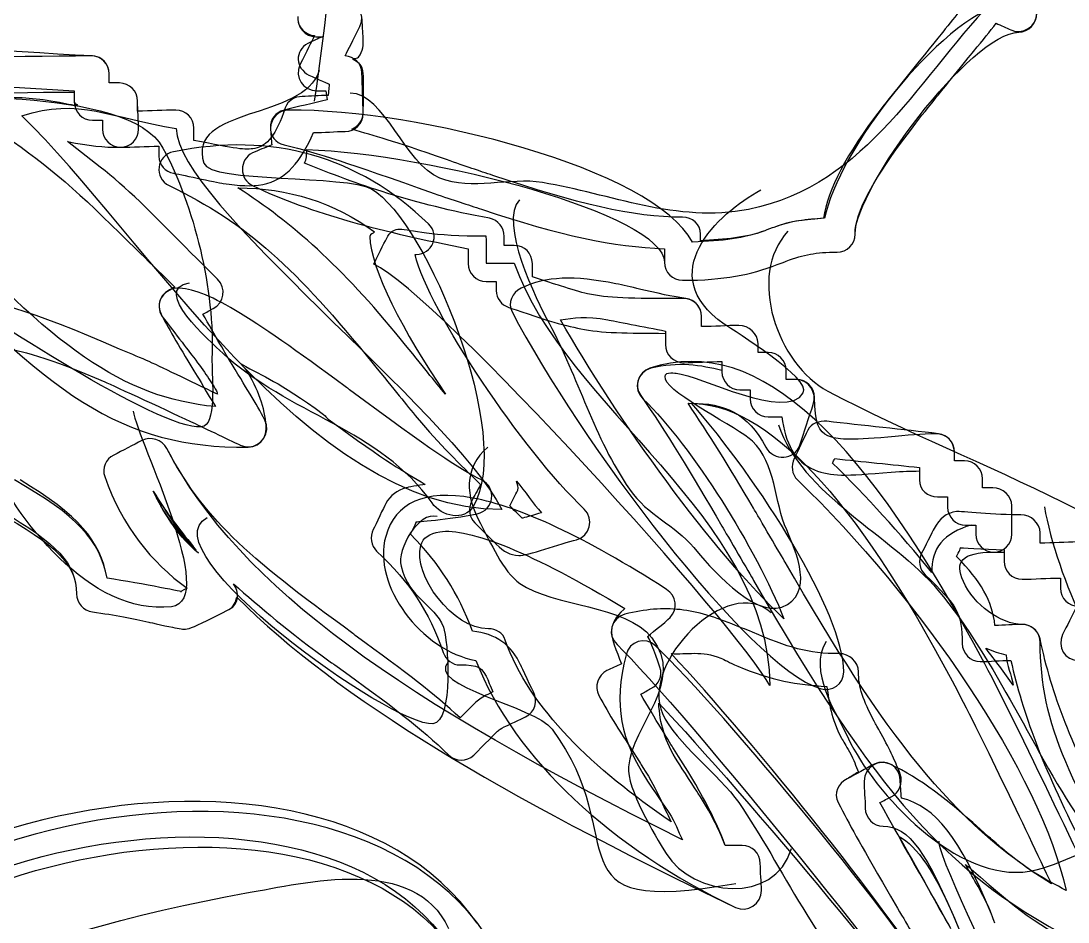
# Model space of a CAD drawing. Extents: x 25 to 279, y 7 to 272.
# Drawn here: x 86.11 to 93.78, y 76.75 to 83.35 of the extents above; entities that cross this region are included whole.
import ezdxf

# ---------------------------------------------------------------- set-up
doc = ezdxf.new("R2010")
doc.units = 0
doc.layers.get('0').update_dxf_attribs({"linetype": 'CONTINUOUS'})

msp = doc.modelspace()

# ---------------------------------------------------------------- linework, layer by layer
at = {"color": 7}
for points in [[(86.117113, 82.656363)], [(87.22995, 82.392837)], [(87.701173, 82.128254)], [(88.697065, 81.569719)], [(90.471096, 81.425521)], [(87.254556, 81.392448)], [(90.065754, 81.160937)], [(90.71901, 80.805337)], [(91.000263, 80.549221)], [(92.017056, 80.416929)], [(92.075, 80.143879)], [(89.743492, 79.978515)], [(87.08099, 79.904167)], [(87.089192, 79.887763)], [(89.420965, 79.854425)], [(92.967969, 79.755471)], [(89.180988, 79.60651)], [(92.99284, 79.490888)], [(90.942319, 79.036069)], [(93.183075, 78.754817)], [(90.876173, 78.713542)], [(93.034115, 77.167317)]]:
    msp.add_lwpolyline(points, close=True, dxfattribs=at)
msp.add_lwpolyline([(90.537242, 79.044271), (90.528775, 79.036069)], dxfattribs=at)
for points in [[(88.74125, 90.072633), (88.61134, 87.657517), (88.602608, 85.117252), (88.260502, 82.763519)], [(93.10026, 83.57526), (93.050519, 83.501706), (92.984638, 83.41704), (92.885154, 83.294008)], [(88.594142, 83.310677), (88.638592, 83.399048), (88.577208, 83.509644), (88.478254, 83.509115)], [(93.277531, 83.54404), (92.699152, 82.96566), (92.328206, 82.147833), (91.441852, 81.970562)], [(93.323569, 83.484244), (92.832237, 83.360419), (92.097225, 82.395748), (92.000652, 81.904946)], [(93.364844, 83.285806), (93.45295, 83.243737), (93.555608, 83.312265), (93.555079, 83.409896)], [(93.422787, 83.269402), (93.495812, 83.269931), (93.555608, 83.336871), (93.555079, 83.409896)], [(88.139323, 83.385025), (88.134296, 83.308296), (88.194621, 83.2358), (88.271615, 83.236329)], [(88.139323, 83.368621), (88.139852, 83.300094), (88.196473, 83.250881), (88.263413, 83.244531)], [(88.619012, 83.236329), (88.618483, 83.241356), (88.61081, 83.348512), (88.610546, 83.376823)], [(93.092058, 83.128908), (93.165083, 83.218867), (93.210856, 83.271783), (93.257423, 83.335548)], [(93.257423, 83.335548), (93.293935, 83.317821), (93.331506, 83.301946), (93.364844, 83.285806)], [(88.486721, 83.095571), (88.514237, 83.150604), (88.539108, 83.201669), (88.594142, 83.310677)], [(92.223696, 81.789323), (92.221844, 82.120581), (93.075654, 83.267285), (93.422787, 83.269402)], [(92.885154, 83.294008), (92.841498, 83.240033), (92.469229, 82.779394), (92.413931, 82.707163)], [(86.634637, 83.095571), (85.971327, 83.129437), (85.137625, 83.19479), (85.13789, 83.195054)], [(88.213671, 83.186587), (88.114981, 83.13764), (88.122654, 83.002702), (88.222138, 82.955077)], [(88.263413, 83.244531), (88.236425, 83.191085), (88.209702, 83.135787), (88.155992, 83.029425)], [(88.321092, 83.236329), (88.287225, 83.221777), (88.252035, 83.205637), (88.213671, 83.186587)], [(88.271615, 83.236329), (88.28696, 83.236329), (88.304688, 83.236065), (88.321092, 83.236329)], [(88.585675, 83.087369), (88.618483, 83.132612), (88.622717, 83.170977), (88.619012, 83.236329)], [(92.810806, 82.78151), (92.859225, 82.841042), (93.047344, 83.07361), (93.092058, 83.128908)], [(86.626171, 83.095571), (86.032975, 83.091867), (85.138948, 83.077315), (85.038671, 83.079167)], [(86.758463, 82.963279), (86.757933, 83.036569), (86.699196, 83.0961), (86.626171, 83.095571)], [(86.758463, 82.963279), (86.758198, 83.033658), (86.704487, 83.092131), (86.634637, 83.095571)], [(88.155992, 83.029425), (88.111277, 82.941319), (88.180863, 82.83866), (88.279817, 82.839454)], [(88.610546, 82.971746), (88.610281, 83.040273), (88.553396, 83.089221), (88.486721, 83.095571)], [(88.5444, 83.070965), (88.557365, 83.080225), (88.580119, 83.079431), (88.585675, 83.087369)], [(88.610546, 83.013021), (88.597846, 83.043977), (88.56689, 83.052708), (88.5444, 83.070965)], [(86.758463, 82.897133), (86.758463, 82.919888), (86.758727, 82.942642), (86.758463, 82.963279)], [(86.758463, 82.897133), (86.758463, 82.919887), (86.758727, 82.942642), (86.758463, 82.963279)], [(88.295692, 82.987885), (88.186419, 82.620908), (87.322819, 82.726477), (87.451142, 82.309229)], [(88.222138, 82.955077), (88.27479, 82.929942), (88.384062, 82.882846), (88.370833, 82.888931)], [(88.619012, 82.67409), (88.618483, 82.732827), (88.632242, 82.960633), (88.610546, 83.013021)], [(88.619012, 82.67409), (88.618219, 82.768017), (88.61134, 82.877554), (88.610546, 82.971746)], [(84.949242, 82.83231), (85.390567, 82.766958), (86.897369, 82.891048), (87.152163, 82.420354)], [(85.129688, 82.930471), (85.122279, 82.930471), (85.869992, 82.875173), (86.502346, 82.839454)], [(86.833075, 82.897133), (86.809792, 82.897133), (86.783862, 82.897398), (86.758463, 82.897133)], [(86.833075, 82.897133), (86.809792, 82.897133), (86.783862, 82.897398), (86.758463, 82.897133)], [(86.965367, 82.764842), (86.964838, 82.838131), (86.9061, 82.897662), (86.833075, 82.897133)], [(86.965367, 82.764842), (86.964838, 82.838131), (86.9061, 82.897662), (86.833075, 82.897133)], [(88.370833, 82.888931), (88.368188, 82.887873), (88.365277, 82.834956), (88.362631, 82.806381)], [(85.030469, 82.814583), (85.127571, 82.812731), (85.920792, 82.826225), (86.502346, 82.830987)], [(86.117113, 82.656363), (86.535948, 82.795533), (86.773808, 82.637577), (87.249794, 82.563494)], [(86.502346, 82.839454), (86.502346, 82.811937), (86.502081, 82.781775), (86.502346, 82.75664)], [(86.502346, 82.830987), (86.502346, 82.806646), (86.502081, 82.779129), (86.502346, 82.75664)], [(88.172396, 82.798179), (88.115775, 82.79765), (88.066298, 82.769075), (88.048306, 82.715365)], [(88.362631, 82.806381), (88.298602, 82.805852), (88.230869, 82.798444), (88.172396, 82.798179)], [(88.279817, 82.839454), (88.300454, 82.839454), (88.323738, 82.83919), (88.345962, 82.839454)], [(88.345962, 82.839454), (88.346227, 82.816435), (88.354165, 82.796062), (88.354429, 82.773308)], [(89.180194, 82.199956), (88.926194, 82.301556), (88.77644, 82.822785), (88.524556, 82.822785)], [(86.460806, 82.740235), (86.268719, 82.777542), (86.16659, 82.790771), (86.014454, 82.789712)], [(86.502346, 82.732033), (86.48409, 82.735473), (86.479327, 82.736531), (86.460806, 82.740235)], [(86.502346, 82.75664), (86.50261, 82.683615), (86.561348, 82.624083), (86.634637, 82.624348)], [(86.502346, 82.75664), (86.502346, 82.742881), (86.522983, 82.744204), (86.526952, 82.732033)], [(86.526952, 82.732033), (86.517163, 82.733621), (86.512665, 82.729917), (86.502346, 82.732033)], [(86.965367, 82.690494), (86.965102, 82.7151), (86.965367, 82.742352), (86.965367, 82.764842)], [(86.973569, 82.558202), (86.97304, 82.620908), (86.965631, 82.7024), (86.965367, 82.764842)], [(88.354429, 82.773308), (88.249654, 82.747115), (88.137735, 82.723302), (88.040104, 82.698696)], [(92.629037, 82.55), (92.682483, 82.620115), (92.74175, 82.696315), (92.810806, 82.78151)], [(89.634748, 79.770817), (88.203088, 79.761556), (87.012463, 81.795144), (86.117113, 82.656363)], [(87.246354, 82.698696), (87.15719, 82.698167), (87.062204, 82.691287), (86.965367, 82.690494)], [(87.378646, 82.566404), (87.378117, 82.639694), (87.319379, 82.699225), (87.246354, 82.698696)], [(88.048306, 82.715365), (87.980308, 82.512429), (87.914692, 82.435435), (87.825262, 82.417708)], [(88.040104, 82.698696), (87.905696, 82.665094), (87.905167, 82.474594), (88.040104, 82.442579)], [(88.073177, 82.698696), (88.000152, 82.698431), (87.940356, 82.639694), (87.940885, 82.566404)], [(91.033071, 81.731379), (90.74441, 82.271658), (89.020121, 82.704781), (88.073177, 82.698696)], [(88.486721, 82.541798), (88.559746, 82.542327), (88.619277, 82.601065), (88.619012, 82.67409)], [(88.536198, 82.558202), (88.5825, 82.579898), (88.619277, 82.621702), (88.619012, 82.67409)], [(92.413931, 82.707163), (92.155169, 82.36876), (92.029492, 82.122433), (91.99245, 81.904946)], [(86.634637, 82.624348), (86.657656, 82.624612), (86.683585, 82.624348), (86.708985, 82.624348)], [(86.708985, 82.624348), (86.708985, 82.601594), (86.708721, 82.579104), (86.708985, 82.558202)], [(87.378646, 82.475652), (87.378381, 82.505815), (87.37891, 82.538888), (87.378646, 82.566404)], [(87.940885, 82.566404), (87.94115, 82.539152), (87.9475, 82.471948), (87.949088, 82.442579)], [(85.939842, 82.541798), (86.258665, 82.33754), (86.501552, 82.128783), (86.833075, 81.797525)], [(86.708985, 82.558202), (86.709515, 82.485177), (86.768252, 82.425646), (86.841277, 82.42591)], [(86.841277, 82.42591), (86.914302, 82.42644), (86.974098, 82.485177), (86.973569, 82.558202)], [(89.098438, 81.863671), (88.57959, 82.36294), (87.955173, 82.539152), (87.22995, 82.392837)], [(87.249794, 82.563494), (87.253233, 82.024273), (89.244488, 80.519588), (89.634748, 79.770817)], [(87.882942, 82.153125), (88.053863, 82.186992), (88.164987, 82.322458), (88.254946, 82.533596)], [(88.254946, 82.533596), (88.331675, 82.53386), (88.415548, 82.541269), (88.486721, 82.541798)], [(89.230729, 82.335158), (88.816656, 82.480944), (88.713998, 82.504492), (88.536198, 82.558202)], [(92.223696, 81.789323), (92.222902, 81.947015), (92.363396, 82.202867), (92.629037, 82.55)], [(87.023046, 81.98776), (86.812438, 82.198369), (86.636754, 82.322194), (86.452604, 82.46745)], [(86.452604, 82.46745), (86.614, 82.436229), (86.71216, 82.425117), (86.841277, 82.42591)], [(86.841277, 82.42591), (86.92859, 82.42644), (87.027279, 82.433583), (87.122265, 82.434112)], [(87.122265, 82.434112), (87.122529, 82.409506), (87.122265, 82.382254), (87.122265, 82.359765)], [(87.152163, 82.420354), (87.381292, 81.996756), (87.533427, 81.376044), (87.511202, 80.873865)], [(87.825262, 82.417708), (87.751179, 82.403156), (87.694294, 82.414269), (87.378646, 82.475652)], [(87.949088, 82.442579), (87.891937, 82.419031), (87.858865, 82.409506), (87.808594, 82.384635)], [(88.040104, 82.442579), (88.309715, 82.37855), (88.479842, 82.319548), (89.139713, 82.086979)], [(87.22995, 82.392837), (87.105331, 82.367702), (87.082313, 82.199692), (87.196613, 82.144923)], [(87.122265, 82.359765), (87.122794, 82.296529), (87.167508, 82.247581), (87.22995, 82.235675)], [(87.808594, 82.384635), (87.70964, 82.335688), (87.70911, 82.192548), (87.808594, 82.144923)], [(88.1888, 82.310287), (88.20441, 82.338333), (88.205733, 82.372465), (88.205469, 82.409506)], [(88.205469, 82.409506), (89.109815, 82.37855), (90.824315, 81.937754), (90.826431, 81.582683)], [(89.56966, 82.219271), (89.470706, 82.252873), (89.371223, 82.285417), (89.230729, 82.335158)], [(87.451142, 82.309229), (87.496385, 82.162915), (88.502596, 82.225356), (88.679602, 82.120581)], [(89.545054, 81.904946), (88.978846, 82.011573), (88.576944, 82.151008), (88.1888, 82.310287)], [(87.22995, 82.235675), (87.250058, 82.231971), (87.550096, 82.168206), (87.593488, 82.161327)], [(89.933992, 82.167148), (89.689517, 82.207894), (89.418054, 82.104971), (89.180194, 82.199956)], [(90.958723, 81.913413), (90.599683, 81.911031), (90.178996, 82.013425), (89.56966, 82.219271)], [(87.196613, 82.144923), (87.773933, 81.868169), (88.125565, 81.535323), (88.69336, 80.83841)], [(87.593488, 82.161327), (87.709904, 82.143335), (87.800656, 82.136985), (87.882942, 82.153125)], [(87.701173, 82.128254), (88.067621, 82.126137), (88.405494, 82.024537), (88.701562, 81.805992)], [(88.9, 81.012242), (88.45259, 81.561252), (88.102546, 81.868963), (87.701173, 82.128254)], [(87.808594, 82.144923), (88.244627, 81.935902), (88.756331, 81.806785), (89.387892, 81.681902)], [(88.679602, 82.120581), (89.094469, 81.875312), (89.726558, 80.300777), (89.426785, 79.794365)], [(91.441852, 81.970562), (90.920094, 81.866317), (90.430615, 82.084598), (89.933992, 82.167148)], [(91.263788, 81.129981), (90.743088, 81.494842), (91.212194, 81.938283), (91.534192, 82.112644)], [(89.139713, 82.086979), (89.281265, 82.037237), (89.386569, 82.004958), (89.48711, 81.971092)], [(89.7636, 82.041735), (89.609877, 81.877694), (89.889013, 81.305135), (89.981088, 81.135273)], [(87.552212, 81.458594), (87.467281, 81.54035), (87.060881, 81.949925), (87.023046, 81.98776)], [(88.697065, 81.569719), (88.904763, 81.980881), (88.721935, 81.770537), (89.519125, 81.775565)], [(89.48711, 81.971092), (90.06496, 81.776094), (90.457073, 81.696983), (90.826431, 81.681902)], [(87.535808, 80.52435), (86.851331, 80.59076), (86.354179, 80.959325), (85.460417, 81.929817)], [(89.652475, 81.772654), (89.651946, 81.836154), (89.607231, 81.893304), (89.545054, 81.904946)], [(91.091015, 81.789323), (91.090485, 81.862348), (91.031748, 81.913677), (90.958723, 81.913413)], [(91.99245, 81.904946), (91.863862, 81.895685), (91.752737, 81.886425), (91.628383, 81.8388)], [(92.000652, 81.904946), (91.867831, 81.896215), (91.755648, 81.887483), (91.628383, 81.8388)], [(86.833075, 81.797525), (86.860856, 81.769479), (87.084165, 81.554373), (87.238152, 81.40065)], [(88.701562, 81.805992), (88.694948, 81.789852), (88.66849, 81.791175), (88.66849, 81.772654)], [(89.007421, 81.640362), (89.126219, 81.641156), (89.183898, 81.781385), (89.098438, 81.863671)], [(91.562238, 81.814194), (91.41169, 81.757044), (91.252146, 81.738788), (91.033071, 81.731379)], [(91.562238, 81.814194), (91.428094, 81.763129), (91.270402, 81.750429), (91.091015, 81.739846)], [(91.7321, 81.80996), (91.427829, 81.485317), (91.6559, 80.832854), (92.025258, 80.637592)], [(91.628383, 81.8388), (91.62071, 81.83589), (91.575731, 81.819221), (91.562238, 81.814194)], [(91.628383, 81.8388), (91.62071, 81.83589), (91.575731, 81.819221), (91.562238, 81.814194)], [(85.261979, 81.748048), (86.310258, 80.609546), (86.848685, 80.220608), (87.775521, 80.226694)], [(88.66849, 81.772654), (88.670077, 81.535852), (88.9127, 81.074154), (89.222527, 80.615367)], [(89.519125, 81.775565), (89.519919, 81.675287), (89.519919, 81.675287), (89.520448, 81.57501)], [(89.652475, 81.706508), (89.65221, 81.729262), (89.652475, 81.752017), (89.652475, 81.772654)], [(91.091015, 81.739846), (91.091015, 81.755721), (91.091279, 81.774242), (91.091015, 81.789323)], [(92.091404, 81.657031), (92.164694, 81.65756), (92.224225, 81.716298), (92.223696, 81.789323)], [(92.091404, 81.657031), (92.164694, 81.65756), (92.224225, 81.716298), (92.223696, 81.789323)], [(89.387892, 81.681902), (89.388156, 81.644596), (89.387627, 81.608348), (89.387892, 81.574217)], [(89.726823, 81.706508), (89.70354, 81.706508), (89.67761, 81.706773), (89.652475, 81.706508)], [(89.859115, 81.574217), (89.858585, 81.647506), (89.799848, 81.707037), (89.726823, 81.706508)], [(90.826431, 81.681902), (90.826696, 81.647242), (90.826167, 81.613904), (90.826431, 81.582683)], [(91.7194, 81.590885), (91.84984, 81.640627), (91.936094, 81.655973), (92.091404, 81.657031)], [(91.7194, 81.590885), (91.84984, 81.640627), (91.936094, 81.655973), (92.091404, 81.657031)], [(91.598485, 78.47965), (91.387877, 78.883669), (89.177813, 81.339531), (88.697065, 81.569719)], [(88.999219, 81.640362), (89.001865, 81.640627), (89.00504, 81.640362), (89.007421, 81.640362)], [(90.239321, 79.771875), (89.787942, 80.206321), (89.101877, 81.217029), (88.999219, 81.640362)], [(89.387892, 81.574217), (89.388421, 81.501192), (89.447158, 81.44166), (89.520183, 81.441925)], [(89.520448, 81.57501), (89.623371, 81.575804), (89.623371, 81.575804), (89.726294, 81.576333)], [(89.726294, 81.576333), (90.094858, 80.52091), (91.590813, 79.718429), (91.598485, 78.47965)], [(89.859115, 81.475262), (89.85885, 81.509658), (89.859379, 81.542996), (89.859115, 81.574217)], [(90.826431, 81.582683), (90.82696, 81.509658), (90.885698, 81.449862), (90.958723, 81.450392)], [(90.826431, 81.582683), (90.82696, 81.509658), (90.885698, 81.449862), (90.958723, 81.450392)], [(91.653254, 81.566015), (91.667542, 81.571571), (91.712521, 81.58824), (91.7194, 81.590885)], [(91.653254, 81.566015), (91.667542, 81.571571), (91.712521, 81.58824), (91.7194, 81.590885)], [(90.958723, 81.450392), (91.271725, 81.452244), (91.452171, 81.489815), (91.653254, 81.566015)], [(90.958723, 81.450392), (91.271725, 81.452244), (91.452171, 81.489815), (91.653254, 81.566015)], [(87.590313, 80.916727), (87.498502, 81.002981), (87.060617, 81.382394), (87.345308, 81.432665)], [(87.51914, 81.243487), (87.601425, 81.284233), (87.618358, 81.395094), (87.552212, 81.458594)], [(89.520183, 81.441925), (89.543202, 81.44219), (89.569131, 81.441925), (89.594531, 81.441925)], [(89.594531, 81.441925), (89.594796, 81.419435), (89.594267, 81.396681), (89.594531, 81.375779)], [(90.471096, 81.425521), (90.168677, 81.485846), (89.956746, 81.481877), (89.7763, 81.392448)], [(90.065754, 81.409117), (90.031888, 81.419435), (89.936373, 81.450392), (89.859115, 81.475262)], [(90.652865, 81.384246), (90.575606, 81.401973), (90.524277, 81.414938), (90.471096, 81.425521)], [(87.453258, 80.38174), (87.230479, 80.291252), (85.879252, 81.172844), (85.635571, 81.3435)], [(86.833075, 80.946096), (86.19146, 81.226554), (85.82316, 81.34985), (85.658854, 81.268358)], [(87.254556, 81.392448), (87.148194, 81.391654), (87.086546, 81.273121), (87.147135, 81.185808)], [(87.196613, 81.375779), (87.130202, 81.342971), (87.104538, 81.268094), (87.138933, 81.202212)], [(87.238152, 81.40065), (87.223865, 81.393771), (87.210106, 81.382394), (87.196613, 81.375779)], [(88.486721, 80.673046), (87.774727, 81.197715), (87.466223, 81.393771), (87.254556, 81.392448)], [(89.594531, 81.375779), (89.594796, 81.318629), (89.630779, 81.269152), (89.685548, 81.251954)], [(89.7763, 81.392448), (89.70989, 81.35964), (89.676023, 81.284498), (89.710154, 81.218881)], [(90.264192, 81.351173), (90.206248, 81.363344), (90.15095, 81.382394), (90.065754, 81.409117)], [(90.966925, 81.3181), (90.568463, 81.315454), (90.413681, 81.319423), (90.264192, 81.351173)], [(90.983594, 81.3181), (90.905542, 81.328419), (90.85924, 81.336356), (90.652865, 81.384246)], [(91.099217, 81.185808), (91.098952, 81.258833), (91.040215, 81.318365), (90.966925, 81.3181)], [(91.099217, 81.185808), (91.098952, 81.25169), (91.048946, 81.309369), (90.983594, 81.3181)], [(87.138933, 81.202212), (87.20746, 81.070715), (87.269902, 80.966998), (87.403517, 80.747658)], [(87.147135, 81.185808), (87.174652, 81.146121), (87.339752, 80.93366), (87.362242, 80.904556)], [(87.444792, 81.202213), (87.471779, 81.215706), (87.494533, 81.231581), (87.51914, 81.243487)], [(87.635027, 80.871483), (87.631852, 80.876775), (87.526283, 81.059867), (87.444792, 81.202213)], [(89.685548, 81.251954), (89.720737, 81.240577), (89.932933, 81.168346), (89.983204, 81.152735)], [(89.710154, 81.218881), (90.200163, 80.278817), (91.438677, 78.625171), (91.967579, 78.45716)], [(90.065754, 81.160937), (90.16656, 81.173373), (90.247258, 81.19401), (90.413152, 81.160937)], [(91.099217, 81.111196), (91.099217, 81.137125), (91.099481, 81.16226), (91.099217, 81.185808)], [(91.099217, 81.111196), (91.099217, 81.137125), (91.099481, 81.16226), (91.099217, 81.185808)], [(89.981088, 81.135273), (90.194606, 80.740779), (90.3097, 80.295221), (90.571108, 79.918719)], [(89.983204, 81.152735), (90.075544, 81.12416), (90.14751, 81.109079), (90.214715, 81.094792)], [(91.702996, 78.969923), (91.193673, 79.441146), (90.466862, 80.44815), (90.065754, 81.160937)], [(90.413152, 81.160937), (90.45231, 81.153), (90.686202, 81.108021), (90.834633, 81.078387)], [(91.372267, 81.119663), (91.285483, 81.119133), (91.193673, 81.11199), (91.099217, 81.111196)], [(91.372267, 81.119662), (91.285483, 81.119133), (91.193673, 81.11199), (91.099217, 81.111196)], [(91.844548, 80.624892), (91.90699, 80.730725), (91.343427, 81.074154), (91.263788, 81.129981)], [(91.51276, 80.987371), (91.512231, 81.060396), (91.445292, 81.119927), (91.372267, 81.119662)], [(91.51276, 80.987371), (91.512231, 81.060396), (91.445292, 81.119927), (91.372267, 81.119663)], [(90.214715, 81.094792), (90.357854, 81.064365), (90.558144, 81.063042), (90.834633, 81.061719)], [(93.174608, 78.639194), (92.315242, 80.25474), (91.53234, 81.075212), (90.71901, 80.805337)], [(90.834633, 81.078387), (90.834898, 81.04505), (90.834633, 81.009067), (90.834633, 80.978904)], [(90.834633, 81.061719), (90.834898, 81.034202), (90.834633, 81.00404), (90.834633, 80.978904)], [(85.95651, 80.9625), (86.09674, 80.937365), (86.313698, 80.8863), (86.72539, 80.706119)], [(89.222527, 80.615367), (89.139448, 80.714056), (89.060338, 80.814333), (88.9, 81.012242)], [(90.834633, 80.978904), (90.835163, 80.905879), (90.8939, 80.846348), (90.966925, 80.846612)], [(90.834633, 80.978904), (90.835163, 80.905879), (90.8939, 80.846348), (90.966925, 80.846612)], [(91.51276, 80.921225), (91.512496, 80.943979), (91.513025, 80.966469), (91.51276, 80.987371)], [(91.51276, 80.921225), (91.512496, 80.943979), (91.513025, 80.966469), (91.51276, 80.987371)], [(87.031513, 80.863281), (86.96325, 80.894238), (86.897369, 80.917785), (86.833075, 80.946096)], [(87.362242, 80.904556), (87.445585, 80.795548), (87.498502, 80.71776), (87.54401, 80.639973)], [(89.123838, 79.818177), (88.749188, 80.357662), (88.067621, 80.469581), (87.590313, 80.916727)], [(91.587108, 80.921225), (91.56409, 80.92096), (91.537896, 80.921225), (91.51276, 80.921225)], [(91.587108, 80.921225), (91.56409, 80.92096), (91.537896, 80.921225), (91.51276, 80.921225)], [(91.7194, 80.788933), (91.718871, 80.861958), (91.660133, 80.92149), (91.587108, 80.921225)], [(91.7194, 80.788933), (91.718871, 80.861958), (91.660133, 80.92149), (91.587108, 80.921225)], [(87.552212, 80.615367), (87.346896, 80.712998), (87.130202, 80.818567), (87.031513, 80.863281)], [(87.511202, 80.873865), (87.507498, 80.788933), (87.546921, 80.41984), (87.453258, 80.38174)], [(87.89961, 80.425131), (87.831877, 80.554513), (87.764673, 80.658494), (87.635027, 80.871483)], [(87.775521, 80.772265), (87.76335, 80.793167), (87.739273, 80.817508), (87.725779, 80.83841)], [(87.725779, 80.83841), (87.904373, 80.732313), (87.978456, 80.725169), (88.329558, 80.466406)], [(88.69336, 80.83841), (88.853169, 80.641296), (88.931485, 80.542342), (89.015888, 80.441535)], [(90.727213, 80.805338), (90.626406, 80.780202), (90.594392, 80.65426), (90.669533, 80.582029)], [(90.71901, 80.805337), (90.635137, 80.777556), (90.602594, 80.67966), (90.652865, 80.6069)], [(91.248177, 80.788933), (91.093925, 80.827562), (90.929354, 80.855873), (90.727213, 80.805338)], [(90.966925, 80.846612), (91.054502, 80.847406), (91.153192, 80.854285), (91.248177, 80.855079)], [(90.966925, 80.846612), (91.054502, 80.847406), (91.153192, 80.854285), (91.248177, 80.855079)], [(91.248177, 80.855079), (91.248442, 80.830473), (91.247913, 80.803221), (91.248177, 80.780467)], [(91.248177, 80.855079), (91.248442, 80.833119), (91.248177, 80.809306), (91.248177, 80.788933)], [(87.403517, 80.747658), (87.405633, 80.743954), (87.479187, 80.620394), (87.535808, 80.52435)], [(87.907813, 80.358985), (87.907019, 80.487308), (87.86204, 80.624627), (87.775521, 80.772265)], [(90.83384, 80.726492), (90.815583, 80.785494), (90.889667, 80.771471), (90.91295, 80.769354)], [(91.473073, 80.27035), (91.365917, 80.370892), (90.868765, 80.612192), (90.83384, 80.726492)], [(90.91295, 80.769354), (91.085194, 80.753479), (91.720194, 80.415077), (91.844548, 80.624892)], [(91.248177, 80.780467), (91.248706, 80.707442), (91.307444, 80.64791), (91.380469, 80.648175)], [(91.7194, 80.722787), (91.7194, 80.744483), (91.719665, 80.768825), (91.7194, 80.788933)], [(91.7194, 80.722788), (91.7194, 80.744483), (91.719665, 80.768825), (91.7194, 80.788933)], [(91.917838, 80.540754), (91.946677, 80.626744), (91.8845, 80.723317), (91.794012, 80.722788)], [(86.72539, 80.706119), (86.788625, 80.678602), (87.22069, 80.479635), (87.386848, 80.40026)], [(88.519529, 80.648175), (88.49995, 80.662992), (88.5063, 80.658494), (88.486721, 80.673046)], [(89.48711, 79.986717), (89.311956, 80.070854), (89.126748, 80.200235), (88.519529, 80.648175)], [(91.380469, 80.648175), (91.403487, 80.64844), (91.429681, 80.648175), (91.454817, 80.648175)], [(91.454817, 80.648175), (91.455081, 80.626479), (91.454817, 80.602137), (91.454817, 80.582029)], [(91.794012, 80.722788), (91.770729, 80.722523), (91.7448, 80.722788), (91.7194, 80.722788)], [(91.794012, 80.722787), (91.770729, 80.722523), (91.7448, 80.722787), (91.7194, 80.722787)], [(91.926304, 80.590496), (91.925775, 80.663521), (91.867037, 80.723052), (91.794012, 80.722787)], [(87.54401, 80.639973), (87.549831, 80.630183), (87.547185, 80.624627), (87.552212, 80.615367)], [(90.652865, 80.6069), (90.842042, 80.334379), (91.016667, 80.046248), (91.248177, 79.647785)], [(90.669533, 80.582029), (91.037833, 80.227752), (91.49715, 79.482156), (91.702996, 78.969923)], [(91.454817, 80.582029), (91.455346, 80.509004), (91.514083, 80.449473), (91.587108, 80.449737)], [(92.025258, 80.309244), (91.958319, 80.335967), (91.927363, 80.407404), (91.926304, 80.590496)], [(92.025258, 80.637592), (93.171698, 80.030902), (94.385871, 79.707846), (95.270108, 78.741323)], [(91.000263, 80.549221), (91.578113, 80.561392), (92.220785, 79.8576), (92.934896, 78.515104)], [(91.479687, 79.780077), (91.295008, 80.098106), (91.150281, 80.321944), (91.000263, 80.549221)], [(91.024869, 80.549221), (91.259554, 80.550279), (91.438942, 80.479371), (91.570704, 80.226694)], [(92.141146, 78.58125), (92.1385, 79.008552), (91.519904, 79.989363), (91.024869, 80.549221)], [(91.818619, 80.243098), (91.850369, 80.33729), (91.886352, 80.446563), (91.917838, 80.540754)], [(86.932558, 80.492335), (86.971981, 80.268762), (87.56306, 79.098246), (87.21434, 79.057765)], [(87.775521, 80.226694), (87.874475, 80.227223), (87.945383, 80.33729), (87.89961, 80.425131)], [(88.329558, 80.466406), (88.349137, 80.451854), (88.342788, 80.447885), (88.362631, 80.433333)], [(88.362631, 80.433333), (88.805015, 80.106837), (88.913494, 80.052333), (89.073567, 79.953908)], [(89.015888, 80.441535), (89.177283, 80.248919), (89.32889, 80.102604), (89.478908, 79.953908)], [(91.587108, 80.449737), (91.618065, 80.450002), (91.65246, 80.449737), (91.686327, 80.449737)], [(91.686327, 80.449737), (91.714108, 80.258179), (91.778137, 80.120067), (91.926304, 80.061329)], [(92.017056, 80.416929), (91.962023, 80.423279), (91.901698, 80.399996), (91.876563, 80.350783)], [(92.835677, 80.325912), (92.578238, 80.355546), (92.274496, 80.387031), (92.017056, 80.416929)], [(87.386848, 80.40026), (87.478923, 80.35634), (87.713873, 80.24495), (87.717577, 80.243098)], [(87.717577, 80.243098), (87.805683, 80.201029), (87.908342, 80.26109), (87.907813, 80.358985)], [(91.663838, 80.390735), (91.818354, 79.888821), (92.507065, 79.569733), (92.831444, 79.179473)], [(91.876563, 80.350783), (91.844813, 80.287812), (91.809094, 80.20685), (91.777344, 80.143879)], [(86.998175, 80.276171), (86.934146, 80.244421), (86.855829, 80.2005), (86.791535, 80.16875)], [(86.998175, 80.276171), (86.934146, 80.244421), (86.855829, 80.2005), (86.791535, 80.16875)], [(87.180208, 80.218492), (87.146871, 80.282256), (87.062733, 80.308185), (86.998175, 80.276171)], [(87.180208, 80.218492), (87.146871, 80.282256), (87.062733, 80.308185), (86.998175, 80.276171)], [(91.722575, 79.620269), (91.633146, 79.821087), (91.641613, 80.112394), (91.473073, 80.27035)], [(92.463673, 80.301042), (92.172896, 80.276171), (92.095637, 80.281462), (92.025258, 80.309244)], [(92.819008, 80.325912), (92.709471, 80.325119), (92.613427, 80.314006), (92.463673, 80.301042)], [(92.9513, 80.193621), (92.951035, 80.266646), (92.892298, 80.326177), (92.819008, 80.325912)], [(92.9513, 80.193621), (92.951035, 80.26056), (92.902088, 80.31824), (92.835677, 80.325912)], [(90.958723, 77.34935), (88.922754, 78.360588), (87.719694, 79.183706), (87.180208, 80.218492)], [(88.5444, 78.862237), (87.75409, 79.429769), (87.438177, 79.723192), (87.180208, 80.218492)], [(89.533677, 80.227487), (89.349262, 80.074294), (89.371488, 79.865008), (89.47785, 79.668423)], [(91.570704, 80.226694), (91.624679, 80.123242), (91.781577, 80.132502), (91.818619, 80.243098)], [(92.9513, 80.127475), (92.9513, 80.150229), (92.951565, 80.172719), (92.9513, 80.193621)], [(92.9513, 80.127475), (92.9513, 80.150229), (92.951565, 80.172719), (92.9513, 80.193621)], [(87.21434, 79.057765), (86.612413, 78.98765), (86.07716, 79.70811), (85.86179, 80.169015)], [(86.791535, 80.16875), (86.73174, 80.139117), (86.703429, 80.074558), (86.72539, 80.011588)], [(86.791535, 80.16875), (86.73174, 80.139117), (86.703429, 80.074558), (86.72539, 80.011587)], [(91.777344, 80.143879), (91.75115, 80.092021), (91.760146, 80.027198), (91.802215, 79.986717)], [(92.058596, 80.110806), (92.064152, 80.122448), (92.069179, 80.132502), (92.075, 80.143879)], [(92.7862, 79.308854), (92.552837, 79.597515), (92.305452, 79.867654), (92.058596, 80.110806)], [(92.075, 80.143879), (92.275554, 80.12086), (92.492777, 80.101281), (92.695183, 80.077733)], [(93.025913, 80.127475), (93.002629, 80.12721), (92.9767, 80.127475), (92.9513, 80.127475)], [(93.025913, 80.127475), (93.002629, 80.12721), (92.9767, 80.127475), (92.9513, 80.127475)], [(93.158204, 79.995183), (93.157675, 80.068208), (93.098938, 80.12774), (93.025913, 80.127475)], [(93.158204, 79.995183), (93.157675, 80.068208), (93.098938, 80.12774), (93.025913, 80.127475)], [(91.926304, 80.061329), (92.05304, 80.010794), (92.142469, 80.015027), (92.488279, 80.04466)], [(92.488279, 80.04466), (92.575856, 80.052333), (92.632477, 80.050217), (92.695183, 80.052863)], [(92.695183, 80.077733), (92.695183, 80.047571), (92.694919, 80.014498), (92.695183, 79.986717)], [(92.695183, 80.052863), (92.695183, 80.031167), (92.694919, 80.006825), (92.695183, 79.986717)], [(86.742058, 79.267579), (86.69311, 79.542217), (86.517162, 79.730865), (86.063931, 79.986717)], [(86.742058, 79.267579), (86.694433, 79.541158), (86.529333, 79.732981), (86.105471, 79.986717)], [(86.72539, 80.011588), (86.855035, 79.640377), (87.066173, 79.38479), (87.328904, 79.192967)], [(86.72539, 80.011587), (86.855035, 79.640377), (87.066173, 79.38479), (87.328904, 79.192967)], [(89.454037, 79.738802), (89.578392, 79.763938), (89.601675, 79.931948), (89.48711, 79.986717)], [(89.743492, 79.978515), (89.806198, 79.904167), (89.865994, 79.81024), (89.92526, 79.747004)], [(89.751694, 79.912369), (89.762542, 79.934065), (89.744815, 79.955496), (89.743492, 79.978515)], [(91.802215, 79.986717), (92.69439, 79.128408), (93.588946, 77.826394), (93.769921, 76.977346)], [(92.695183, 79.986717), (92.695712, 79.913692), (92.75445, 79.862362), (92.827475, 79.862892)], [(92.695183, 79.986717), (92.695712, 79.913692), (92.75445, 79.862362), (92.827475, 79.862892)], [(93.158204, 79.929037), (93.15794, 79.951792), (93.158204, 79.974281), (93.158204, 79.995183)], [(93.158204, 79.929037), (93.15794, 79.951792), (93.158204, 79.974281), (93.158204, 79.995183)], [(87.08099, 79.904167), (87.179415, 79.746475), (87.275458, 79.590371), (87.411719, 79.449348)], [(87.411719, 79.449348), (87.277046, 79.564706), (87.16936, 79.716842), (87.08099, 79.904167)], [(87.089192, 79.887763), (87.177298, 79.744623), (87.283925, 79.60995), (87.39505, 79.474219)], [(87.39505, 79.474219), (87.2744, 79.583227), (87.171213, 79.718429), (87.089192, 79.887763)], [(88.933073, 79.929037), (88.867456, 79.909458), (88.82036, 79.877708), (88.784113, 79.81315)], [(89.420965, 79.854425), (89.072244, 79.917925), (88.85264, 79.821088), (88.784113, 79.573437)], [(89.073567, 79.953908), (89.031762, 79.948881), (88.938629, 79.930625), (88.933073, 79.929037)], [(89.478908, 79.953908), (89.456683, 79.910252), (89.432871, 79.869506), (89.412762, 79.829819)], [(89.69375, 79.796746), (89.714123, 79.836963), (89.733173, 79.875856), (89.751694, 79.912369)], [(90.571108, 79.918719), (90.706575, 79.723721), (90.90025, 79.66075), (91.041802, 79.490623)], [(93.232552, 79.929037), (93.208475, 79.928773), (93.184398, 79.929037), (93.158204, 79.929037)], [(93.232552, 79.929037), (93.208475, 79.928773), (93.184398, 79.929037), (93.158204, 79.929037)], [(93.373046, 79.796746), (93.372517, 79.869771), (93.305577, 79.929302), (93.232552, 79.929037)], [(93.373046, 79.796746), (93.372517, 79.869771), (93.305577, 79.929302), (93.232552, 79.929037)], [(88.784113, 79.81315), (88.770883, 79.789337), (88.711617, 79.659427), (88.69336, 79.623179)], [(89.426785, 79.794365), (89.359052, 79.680065), (89.192629, 79.718694), (89.123838, 79.818177)], [(89.412762, 79.829819), (89.386569, 79.77796), (89.395565, 79.712873), (89.437369, 79.672656)], [(90.8431, 79.184765), (90.247788, 79.566029), (89.769421, 79.79119), (89.420965, 79.854425)], [(92.827475, 79.862892), (92.850494, 79.862892), (92.876423, 79.862627), (92.901823, 79.862892)], [(92.827475, 79.862892), (92.850494, 79.862892), (92.876423, 79.862627), (92.901823, 79.862892)], [(92.901823, 79.862892), (92.902087, 79.838285), (92.901558, 79.811033), (92.901823, 79.788279)], [(92.901823, 79.862892), (92.902087, 79.838285), (92.901558, 79.811033), (92.901823, 79.788279)], [(85.93164, 79.755471), (86.370583, 79.507292), (86.517427, 79.373148), (86.51875, 79.151692)], [(85.964713, 79.763673), (86.37614, 79.517346), (86.517427, 79.375794), (86.51875, 79.151692)], [(89.160615, 79.718429), (89.026735, 79.758381), (88.864546, 79.480569), (88.89709, 79.354098)], [(89.007421, 79.680858), (88.995779, 79.677419), (89.247663, 79.697263), (89.454037, 79.738802)], [(89.784767, 79.705729), (89.791381, 79.699115), (89.73529, 79.754413), (89.69375, 79.796746)], [(89.92526, 79.747004), (89.874725, 79.730335), (89.786883, 79.707317), (89.784767, 79.705729)], [(90.181642, 79.548567), (90.282448, 79.573967), (90.314463, 79.699908), (90.239321, 79.771875)], [(91.711198, 79.383202), (91.686856, 79.425271), (91.514612, 79.720017), (91.479687, 79.780077)], [(92.967969, 79.755471), (92.891504, 79.746475), (92.841763, 79.701231), (92.802604, 79.631381)], [(92.901823, 79.788279), (92.902352, 79.715254), (92.96109, 79.655723), (93.034115, 79.655988)], [(92.901823, 79.788279), (92.902352, 79.715254), (92.96109, 79.655723), (93.034115, 79.655987)], [(93.439192, 79.7306), (93.259275, 79.729277), (92.991252, 79.758117), (92.967969, 79.755471)], [(93.373046, 79.589842), (93.372781, 79.652548), (93.373575, 79.73404), (93.373046, 79.796746)], [(93.373046, 79.7306), (93.373046, 79.752296), (93.37331, 79.776637), (93.373046, 79.796746)], [(93.439192, 79.7306), (93.41776, 79.730335), (93.396329, 79.7306), (93.373046, 79.7306)], [(93.57995, 79.598308), (93.579421, 79.671333), (93.512217, 79.730865), (93.439192, 79.7306)], [(93.57995, 79.598308), (93.579421, 79.671333), (93.512217, 79.730865), (93.439192, 79.7306)], [(93.610906, 79.789073), (93.654563, 79.540894), (93.772567, 79.196406), (93.893217, 78.951931)], [(89.129129, 78.199721), (88.832267, 78.172469), (87.027544, 79.468663), (87.475219, 79.710756)], [(88.966146, 79.589842), (88.974612, 79.610744), (89.014829, 79.682975), (89.007421, 79.680858)], [(89.437369, 79.672656), (89.488433, 79.623708), (89.602733, 79.507292), (89.594531, 79.515494)], [(89.47785, 79.668423), (89.550081, 79.534544), (89.643479, 79.314675), (89.767569, 79.227892)], [(93.07539, 79.655987), (92.874835, 79.599896), (92.779056, 79.483215), (92.7862, 79.308854)], [(93.034115, 79.655988), (93.057133, 79.656252), (93.083327, 79.655988), (93.108463, 79.655988)], [(93.034115, 79.655987), (93.047079, 79.656252), (93.061896, 79.655987), (93.07539, 79.655987)], [(93.108463, 79.655988), (93.108727, 79.634292), (93.108463, 79.60995), (93.108463, 79.589842)], [(88.69336, 79.623179), (88.667167, 79.571321), (88.676163, 79.506233), (88.717967, 79.466017)], [(88.784113, 79.573437), (88.685423, 79.215192), (89.044992, 78.73365), (89.445571, 78.6638)], [(89.420965, 78.878906), (89.313808, 79.160158), (89.18284, 79.368915), (88.966146, 79.589842)], [(89.040494, 79.507292), (89.056104, 79.563383), (89.104788, 79.59381), (89.180988, 79.60651)], [(89.180988, 79.60651), (89.38895, 79.641171), (89.866523, 79.450406), (90.537242, 79.044271)], [(91.248177, 79.647785), (91.282837, 79.58799), (91.455346, 79.293244), (91.479687, 79.25091)], [(91.687121, 79.055119), (91.930008, 79.144813), (91.793483, 79.461254), (91.722575, 79.620269)], [(92.802604, 79.631381), (92.789375, 79.607833), (92.730373, 79.486654), (92.711588, 79.449348)], [(93.108463, 79.589842), (93.108992, 79.516817), (93.167729, 79.457285), (93.240754, 79.45755)], [(93.240754, 79.45755), (93.313779, 79.458079), (93.373575, 79.517081), (93.373046, 79.589842)], [(93.57995, 79.523696), (93.579685, 79.548567), (93.57995, 79.575554), (93.57995, 79.598308)], [(93.57995, 79.523696), (93.579685, 79.548567), (93.57995, 79.575554), (93.57995, 79.598308)], [(89.536587, 78.895575), (89.275179, 78.893723), (88.980433, 79.28954), (89.040494, 79.507292)], [(89.594531, 79.515494), (89.651152, 79.459137), (89.693485, 79.436383), (89.759896, 79.432944)], [(89.759896, 79.432944), (89.814929, 79.429769), (90.071575, 79.52105), (90.181642, 79.548567)], [(93.852735, 79.532162), (93.765952, 79.531633), (93.674142, 79.52449), (93.57995, 79.523696)], [(93.852735, 79.532162), (93.765952, 79.531633), (93.674142, 79.52449), (93.57995, 79.523696)], [(88.717967, 79.466017), (88.967733, 79.225775), (89.097115, 79.033423), (89.205858, 78.721744)], [(91.041802, 79.490623), (91.148429, 79.362565), (91.477571, 78.977596), (91.687121, 79.055119)], [(92.711588, 79.449348), (92.685394, 79.39749), (92.694654, 79.332667), (92.736458, 79.29245)], [(93.017446, 79.242708), (92.953152, 79.3877), (93.001571, 79.456227), (93.240754, 79.45755)], [(92.967969, 79.424742), (92.968498, 79.434531), (93.006333, 79.49221), (92.99284, 79.490888)], [(93.249221, 78.920181), (93.22726, 79.10195), (93.149738, 79.242444), (92.967969, 79.424742)], [(92.99284, 79.490887), (92.983315, 79.489565), (93.167465, 79.482156), (93.315367, 79.474219)], [(93.240754, 79.45755), (93.264038, 79.457815), (93.289967, 79.45755), (93.315367, 79.45755)], [(93.315367, 79.474219), (93.315367, 79.445644), (93.315102, 79.417598), (93.315367, 79.391404)], [(93.315367, 79.45755), (93.315367, 79.43506), (93.315102, 79.412306), (93.315367, 79.391404)], [(88.89709, 79.354098), (88.96059, 79.106448), (89.134156, 79.086869), (89.206917, 78.907481)], [(93.6625, 77.026823), (92.941775, 77.472117), (92.442506, 78.113996), (91.711198, 79.383202)], [(93.315367, 79.391404), (93.315631, 79.318379), (93.374369, 79.258848), (93.447658, 79.259112)], [(93.315367, 79.391404), (93.315631, 79.318379), (93.374369, 79.258848), (93.447658, 79.259112)], [(87.279427, 79.16836), (87.332608, 79.160688), (87.0077, 79.22551), (86.742058, 79.267579)], [(87.279427, 79.16836), (87.332608, 79.160687), (87.0077, 79.22551), (86.742058, 79.267579)], [(91.60801, 79.012256), (91.296067, 79.304356), (90.646779, 78.646337), (90.812408, 78.274333)], [(92.736458, 79.29245), (92.976435, 79.061469), (93.007921, 79.01014), (93.009244, 78.78789)], [(93.447658, 79.259112), (93.534971, 79.259906), (93.63366, 79.266785), (93.728646, 79.267579)], [(93.447658, 79.259112), (93.534971, 79.259906), (93.63366, 79.266785), (93.728646, 79.267579)], [(93.728646, 79.267579), (93.72891, 79.241915), (93.728381, 79.216515), (93.728646, 79.192967)], [(93.728646, 79.267579), (93.72891, 79.241915), (93.728381, 79.216515), (93.728646, 79.192967)], [(87.328904, 79.192967), (87.325994, 79.193496), (87.284454, 79.167567), (87.279427, 79.16836)], [(87.328904, 79.192967), (87.325994, 79.193496), (87.284454, 79.167567), (87.279427, 79.16836)], [(87.635027, 79.036069), (87.712285, 79.074433), (87.71255, 79.163863), (87.6681, 79.226304)], [(87.6681, 79.226304), (87.866802, 79.050621), (88.067621, 78.877054), (88.387237, 78.647396)], [(89.767569, 79.227892), (90.012308, 79.056442), (90.543327, 79.074698), (90.734092, 78.829429)], [(91.479687, 79.25091), (92.358633, 77.725323), (92.907644, 77.056721), (93.918881, 76.572004)], [(93.447658, 78.928383), (93.29129, 78.92759), (93.093117, 79.07311), (93.017446, 79.242708)], [(93.728646, 79.192967), (93.729175, 79.119942), (93.787913, 79.06041), (93.860938, 79.060675)], [(93.728646, 79.192967), (93.729175, 79.119942), (93.787913, 79.06041), (93.860938, 79.060675)], [(86.51875, 79.151692), (86.519279, 79.08581), (86.569021, 79.028131), (86.634637, 79.0194)], [(86.51875, 79.151692), (86.519279, 79.08581), (86.569021, 79.028131), (86.634637, 79.0194)], [(87.635027, 79.036069), (87.671804, 79.054325), (87.68371, 79.09269), (87.692971, 79.126821)], [(87.692971, 79.126821), (88.454971, 78.371435), (89.61755, 77.682196), (91.347396, 76.853256)], [(90.867971, 78.978125), (90.928296, 79.037656), (90.914537, 79.138992), (90.8431, 79.184765)], [(92.831444, 79.179473), (93.27171, 78.650042), (93.528092, 77.989906), (93.908827, 77.441425)], [(87.238152, 78.903777), (87.346896, 78.888167), (87.279692, 78.860121), (87.635027, 79.036069)], [(87.238152, 78.903777), (87.346896, 78.888167), (87.279692, 78.860121), (87.635027, 79.036069)], [(90.528775, 79.036069), (90.468979, 78.982358), (90.447813, 78.947433), (90.437758, 78.887108)], [(90.942319, 79.036069), (90.813996, 79.049827), (90.686202, 79.040302), (90.537242, 79.002996)], [(91.347396, 78.920181), (91.200552, 78.981565), (91.070642, 79.022046), (90.942319, 79.036069)], [(93.844533, 79.052473), (93.812519, 78.989767), (93.7768, 78.917006), (93.74505, 78.854035)], [(86.634637, 79.0194), (86.803706, 78.99691), (86.935469, 78.970452), (87.047917, 78.945052)], [(86.634637, 79.0194), (86.803706, 78.99691), (86.935469, 78.970452), (87.047917, 78.945052)], [(90.537242, 79.002996), (90.436171, 78.977596), (90.404421, 78.851654), (90.479298, 78.779687)], [(90.702342, 78.837631), (90.70631, 78.841071), (90.834898, 78.945581), (90.867971, 78.978125)], [(87.047917, 78.945052), (87.055854, 78.9432), (87.205079, 78.90854), (87.238152, 78.903777)], [(87.047917, 78.945052), (87.055854, 78.9432), (87.205079, 78.90854), (87.238152, 78.903777)], [(89.206917, 78.907481), (89.241842, 78.821492), (89.284704, 78.214008), (89.129129, 78.199721)], [(89.660677, 78.81276), (89.642156, 78.866206), (89.593208, 78.89584), (89.536587, 78.895575)], [(90.437758, 78.887108), (90.430085, 78.83869), (90.476388, 78.729417), (90.512371, 78.639194)], [(91.471485, 78.870704), (91.407721, 78.898221), (91.37941, 78.906952), (91.347396, 78.920181)], [(93.447658, 78.928383), (93.384952, 78.928119), (93.317483, 78.92071), (93.249221, 78.920181)], [(93.57995, 78.820963), (93.566721, 78.882346), (93.510365, 78.928913), (93.447658, 78.928383)], [(93.57995, 78.796092), (93.579421, 78.869381), (93.520683, 78.928912), (93.447658, 78.928383)], [(88.561069, 78.845833), (88.549956, 78.853771), (88.555512, 78.8543), (88.5444, 78.862237)], [(89.329948, 78.242319), (89.133627, 78.423029), (88.948419, 78.567756), (88.561069, 78.845833)], [(89.7763, 78.622525), (89.70301, 78.785244), (89.591356, 78.857475), (89.420965, 78.878906)], [(90.876173, 77.481642), (90.312081, 77.862642), (89.836096, 78.310317), (89.660677, 78.81276)], [(90.760285, 78.771485), (90.686996, 78.841865), (90.57005, 78.804029), (90.545444, 78.70534)], [(90.734092, 78.829429), (90.984917, 78.506902), (90.591746, 78.191254), (90.563171, 77.883544)], [(90.793358, 78.614323), (90.752612, 78.731269), (90.70975, 78.84504), (90.702342, 78.837631)], [(92.108073, 78.713542), (91.882119, 78.712219), (91.728396, 78.759579), (91.471485, 78.870704)], [(94.117319, 77.440367), (93.801671, 78.068752), (93.66885, 78.400804), (93.57995, 78.820963)], [(93.74505, 78.854035), (93.7006, 78.765665), (93.761983, 78.663271), (93.860938, 78.6638)], [(90.479298, 78.779687), (90.946817, 78.329896), (92.818215, 76.020083), (92.819008, 75.877473)], [(92.876952, 76.175129), (92.567125, 76.720435), (91.266433, 78.284388), (90.760285, 78.771485)], [(90.876173, 78.713542), (90.989415, 78.706398), (91.101333, 78.738148), (91.239975, 78.680469)], [(92.010971, 78.8035), (91.880267, 78.582573), (92.075529, 78.300263), (92.175012, 78.090183)], [(93.009244, 78.78789), (93.009773, 78.714865), (93.06851, 78.655333), (93.141535, 78.655598)], [(93.183075, 78.754817), (93.232817, 78.730475), (93.279912, 78.716717), (93.331771, 78.70534)], [(93.381512, 78.482031), (93.321717, 78.574371), (93.247369, 78.663006), (93.183075, 78.754817)], [(94.414975, 76.778908), (93.797438, 77.736965), (93.583654, 78.19046), (93.57995, 78.796092)], [(89.242106, 78.653217), (89.076742, 78.47674), (89.881075, 78.326192), (90.003577, 78.160827)], [(89.205858, 78.721744), (89.224644, 78.668298), (89.273327, 78.630462), (89.329948, 78.630992)], [(89.445571, 78.6638), (89.727088, 77.934608), (90.450723, 77.28294), (91.347396, 76.853256)], [(89.867317, 78.432554), (89.840858, 78.48309), (89.753546, 78.673325), (89.7763, 78.622525)], [(90.545444, 78.70534), (90.451781, 78.330425), (90.507079, 78.08304), (90.702342, 77.779298)], [(92.86875, 76.183596), (92.574004, 76.708265), (91.471485, 78.080923), (90.876173, 78.713542)], [(91.239975, 78.680469), (91.270137, 78.667769), (91.299771, 78.650571), (91.3638, 78.622525)], [(92.248567, 78.58125), (92.248037, 78.654275), (92.181098, 78.714071), (92.108073, 78.713542)], [(93.141535, 78.655598), (93.211915, 78.656127), (93.288908, 78.663535), (93.364844, 78.6638)], [(93.331771, 78.70534), (93.334681, 78.627817), (93.371988, 78.556115), (93.381512, 78.482031)], [(93.364844, 78.6638), (93.460358, 78.2574), (93.58286, 77.919262), (93.885808, 77.316277)], [(88.387237, 78.647396), (88.398615, 78.639458), (88.400996, 78.638929), (88.412108, 78.630992)], [(88.412108, 78.630992), (88.840469, 78.323281), (89.035467, 78.173263), (89.247133, 77.969533)], [(89.329948, 78.630992), (89.46224, 78.631785), (89.49055, 78.617233), (89.536587, 78.515104)], [(90.40495, 78.589452), (90.338275, 78.556644), (90.31261, 78.4733), (90.347006, 78.407683)], [(90.512371, 78.639194), (90.475858, 78.621202), (90.438023, 78.605856), (90.40495, 78.589452)], [(90.727213, 78.45716), (90.787008, 78.486794), (90.815319, 78.551352), (90.793358, 78.614323)], [(91.3638, 78.622525), (91.613567, 78.51484), (91.79904, 78.484677), (92.017056, 78.473829)], [(91.967579, 78.45716), (92.05304, 78.429908), (92.141675, 78.491292), (92.141146, 78.58125)], [(92.364454, 78.217448), (92.281904, 78.371965), (92.24936, 78.46695), (92.248567, 78.58125)], [(94.092448, 76.754037), (94.063344, 76.810129), (93.4339, 78.151831), (93.174608, 78.639194)], [(89.454037, 76.737369), (88.22399, 78.510871), (84.05204, 77.415496), (83.897787, 75.439323)], [(89.536587, 78.515104), (89.526004, 78.538652), (89.554579, 78.46695), (89.56966, 78.432554)], [(92.934896, 78.515104), (93.136508, 78.136221), (93.471206, 77.426608), (93.6625, 77.026823)], [(89.511717, 76.663021), (88.281669, 78.436788), (84.108396, 77.341942), (83.955467, 75.364975)], [(89.56966, 78.432554), (89.558548, 78.426998), (89.542673, 78.418796), (89.536587, 78.415885)], [(89.809637, 78.250521), (89.876048, 78.283329), (89.901713, 78.366673), (89.867317, 78.432554)], [(90.652865, 78.415885), (90.679323, 78.429115), (90.703135, 78.445254), (90.727213, 78.45716)], [(92.017056, 78.473829), (92.03399, 78.351592), (92.04616, 78.240731), (92.124742, 78.093358)], [(89.445571, 78.357942), (89.429696, 78.345771), (89.378631, 78.291796), (89.329948, 78.242319)], [(89.536587, 78.415885), (89.49399, 78.395512), (89.470442, 78.376992), (89.445571, 78.357942)], [(90.347006, 78.407683), (90.422148, 78.263221), (90.495173, 78.15236), (90.644662, 77.919792)], [(90.892577, 78.01901), (90.882523, 78.034885), (90.747056, 78.255548), (90.652865, 78.415885)], [(90.92565, 77.919792), (90.82749, 78.072456), (90.793358, 78.204483), (90.785156, 78.34974)], [(90.785156, 78.34974), (91.400842, 77.702833), (92.818215, 76.007119), (92.819008, 75.877473)], [(90.812408, 78.274333), (90.909246, 78.05764), (91.227804, 77.827452), (91.370944, 77.621077)], [(89.652475, 78.176173), (89.677346, 78.187815), (89.776565, 78.234381), (89.809637, 78.250521)], [(92.413931, 78.126431), (92.388002, 78.173792), (92.376625, 78.194429), (92.364454, 78.217448)], [(84.1375, 75.3237), (84.126123, 77.107521), (88.127946, 78.190725), (89.238931, 76.588673)], [(84.195444, 75.249088), (84.184067, 77.033173), (88.185625, 78.116113), (89.296875, 76.514325)], [(89.429167, 77.969533), (89.496371, 78.035679), (89.602469, 78.144688), (89.6112, 78.151302)], [(89.6112, 78.151302), (89.61755, 78.156329), (89.625223, 78.162944), (89.652475, 78.176173)], [(90.003577, 78.160827), (90.60815, 77.345646), (89.939548, 76.78076), (91.350042, 77.029204)], [(92.554425, 77.828775), (92.521881, 77.922173), (92.482988, 78.000225), (92.413931, 78.126431)], [(92.124742, 78.093358), (92.137442, 78.069281), (92.156756, 78.041235), (92.182421, 77.99414)], [(92.175012, 78.090183), (92.361544, 77.697806), (92.971408, 77.025765), (93.502956, 77.119163)], [(89.247133, 77.969533), (89.298992, 77.919792), (89.378102, 77.918998), (89.429167, 77.969533)], [(91.273048, 77.308075), (91.190763, 77.519742), (91.099217, 77.697542), (90.892577, 78.01901)], [(92.182421, 77.99414), (92.218669, 77.927994), (92.227929, 77.890687), (92.248567, 77.845444)], [(90.644662, 77.919792), (90.657627, 77.899419), (90.656304, 77.898625), (90.669533, 77.878517)], [(91.07461, 77.688281), (91.05609, 77.716327), (90.953167, 77.877194), (90.92565, 77.919792)], [(92.364454, 77.903388), (92.30016, 77.871638), (92.230046, 77.827452), (92.166017, 77.795702)], [(92.480077, 77.903387), (92.391971, 77.945456), (92.289313, 77.876929), (92.289842, 77.779298)], [(92.554425, 77.7875), (92.553896, 77.885131), (92.452031, 77.946515), (92.364454, 77.903388)], [(93.199479, 77.374221), (92.87854, 77.661823), (92.710529, 77.792792), (92.480077, 77.903387)], [(90.563171, 77.883544), (90.549148, 77.729556), (90.755788, 77.382158), (90.839131, 77.24775)], [(90.669533, 77.878517), (90.786215, 77.696483), (90.812408, 77.602027), (90.876173, 77.481642)], [(92.248567, 77.845444), (92.218669, 77.830627), (92.193269, 77.809196), (92.166017, 77.795702)], [(92.488279, 77.66341), (92.54834, 77.693044), (92.57665, 77.765804), (92.554425, 77.828775)], [(90.702342, 77.779298), (90.73224, 77.732731), (90.842835, 77.572923), (90.859504, 77.547787)], [(92.166017, 77.795702), (92.099606, 77.762894), (92.065475, 77.688017), (92.099871, 77.622135)], [(92.166017, 77.795702), (92.099606, 77.762894), (92.065475, 77.688017), (92.099871, 77.622135)], [(92.289842, 77.779298), (92.290371, 77.716592), (92.297779, 77.643567), (92.298308, 77.58086)], [(92.562892, 77.655208), (92.562627, 77.699129), (92.55469, 77.747283), (92.554425, 77.7875)], [(91.273048, 77.308075), (91.220131, 77.436398), (91.162981, 77.554402), (91.07461, 77.688281)], [(92.405729, 77.622135), (92.43404, 77.636158), (92.462615, 77.65071), (92.488279, 77.66341)], [(93.22435, 76.803515), (92.986754, 77.373956), (92.817156, 77.589327), (92.562892, 77.655208)], [(91.370944, 77.621077), (91.692942, 77.156998), (91.959377, 76.520146), (92.392765, 76.143115)], [(92.099871, 77.622135), (92.189829, 77.449363), (92.243275, 77.350673), (92.463673, 76.968879)], [(92.099871, 77.622135), (92.189829, 77.449362), (92.243275, 77.350673), (92.463673, 76.968879)], [(92.298308, 77.58086), (92.298838, 77.507835), (92.357575, 77.44804), (92.4306, 77.448569)], [(92.926694, 76.696094), (92.870073, 76.799546), (92.546223, 77.366548), (92.405729, 77.622135)], [(90.859504, 77.547787), (90.906335, 77.477144), (90.925121, 77.41285), (90.958723, 77.34935)], [(92.4306, 77.448569), (92.616867, 77.449627), (92.751804, 77.254629), (92.984638, 76.696094)], [(92.926694, 76.696094), (92.885419, 76.771765), (92.703915, 77.094821), (92.546223, 77.374221)], [(92.546223, 77.374221), (92.67825, 77.299873), (92.804456, 77.128688), (92.984638, 76.696094)], [(93.257423, 77.324479), (93.231229, 77.347762), (93.225673, 77.350673), (93.199479, 77.374221)], [(90.839131, 77.24775), (91.034658, 76.932102), (91.634204, 76.867808), (91.758029, 77.284262)], [(91.397137, 77.308075), (91.358508, 77.30781), (91.315381, 77.30834), (91.273048, 77.308075)], [(91.397137, 77.308075), (91.358508, 77.30781), (91.315381, 77.30834), (91.273048, 77.308075)], [(91.529429, 77.175783), (91.5289, 77.248808), (91.470163, 77.30834), (91.397137, 77.308075)], [(91.529429, 77.175783), (91.5289, 77.248808), (91.470163, 77.30834), (91.397137, 77.308075)], [(92.837529, 77.33956), (92.80525, 77.305165), (93.250544, 76.333085), (93.358494, 76.187829)], [(93.769921, 76.977346), (93.618315, 77.060954), (93.48761, 77.118369), (93.257423, 77.324479)], [(93.502956, 77.119163), (93.765423, 77.165465), (93.931581, 77.321304), (94.207806, 77.3303)], [(87.764673, 76.958825), (88.196208, 77.035554), (88.998954, 77.239548), (89.243694, 76.698475)], [(91.537631, 76.977346), (91.537102, 77.039788), (91.529694, 77.113077), (91.529429, 77.175783)], [(91.537631, 76.977346), (91.537102, 77.039788), (91.529694, 77.113077), (91.529429, 77.175783)], [(93.034115, 77.167317), (93.049196, 77.153823), (93.053958, 77.153558), (93.07539, 77.134244)], [(93.22435, 76.803515), (93.152383, 76.976288), (93.096027, 77.048254), (93.034115, 77.167317)], [(93.07539, 77.134244), (93.443425, 76.804573), (93.650594, 76.65429), (93.935285, 76.563802)], [(91.347396, 76.853256), (91.435502, 76.810923), (91.53816, 76.87945), (91.537631, 76.977346)], [(91.347396, 76.853256), (91.435502, 76.810923), (91.53816, 76.87945), (91.537631, 76.977346)], [(92.463673, 76.968879), (92.565802, 76.791873), (92.632477, 76.686833), (92.695183, 76.572004)], [(92.463673, 76.968879), (92.565802, 76.791873), (92.632477, 76.686833), (92.695183, 76.572004)], [(83.207225, 74.979212), (84.532523, 76.029079), (86.10944, 76.664344), (87.764673, 76.958825)], [(93.249221, 76.737369), (93.235727, 76.769383), (93.237579, 76.7715), (93.22435, 76.803515)], [(93.249221, 76.737369), (93.235727, 76.769383), (93.237579, 76.7715), (93.22435, 76.803515)]]:
    msp.add_open_spline(points, degree=3, dxfattribs=at)

doc.saveas('drawing.dxf')
